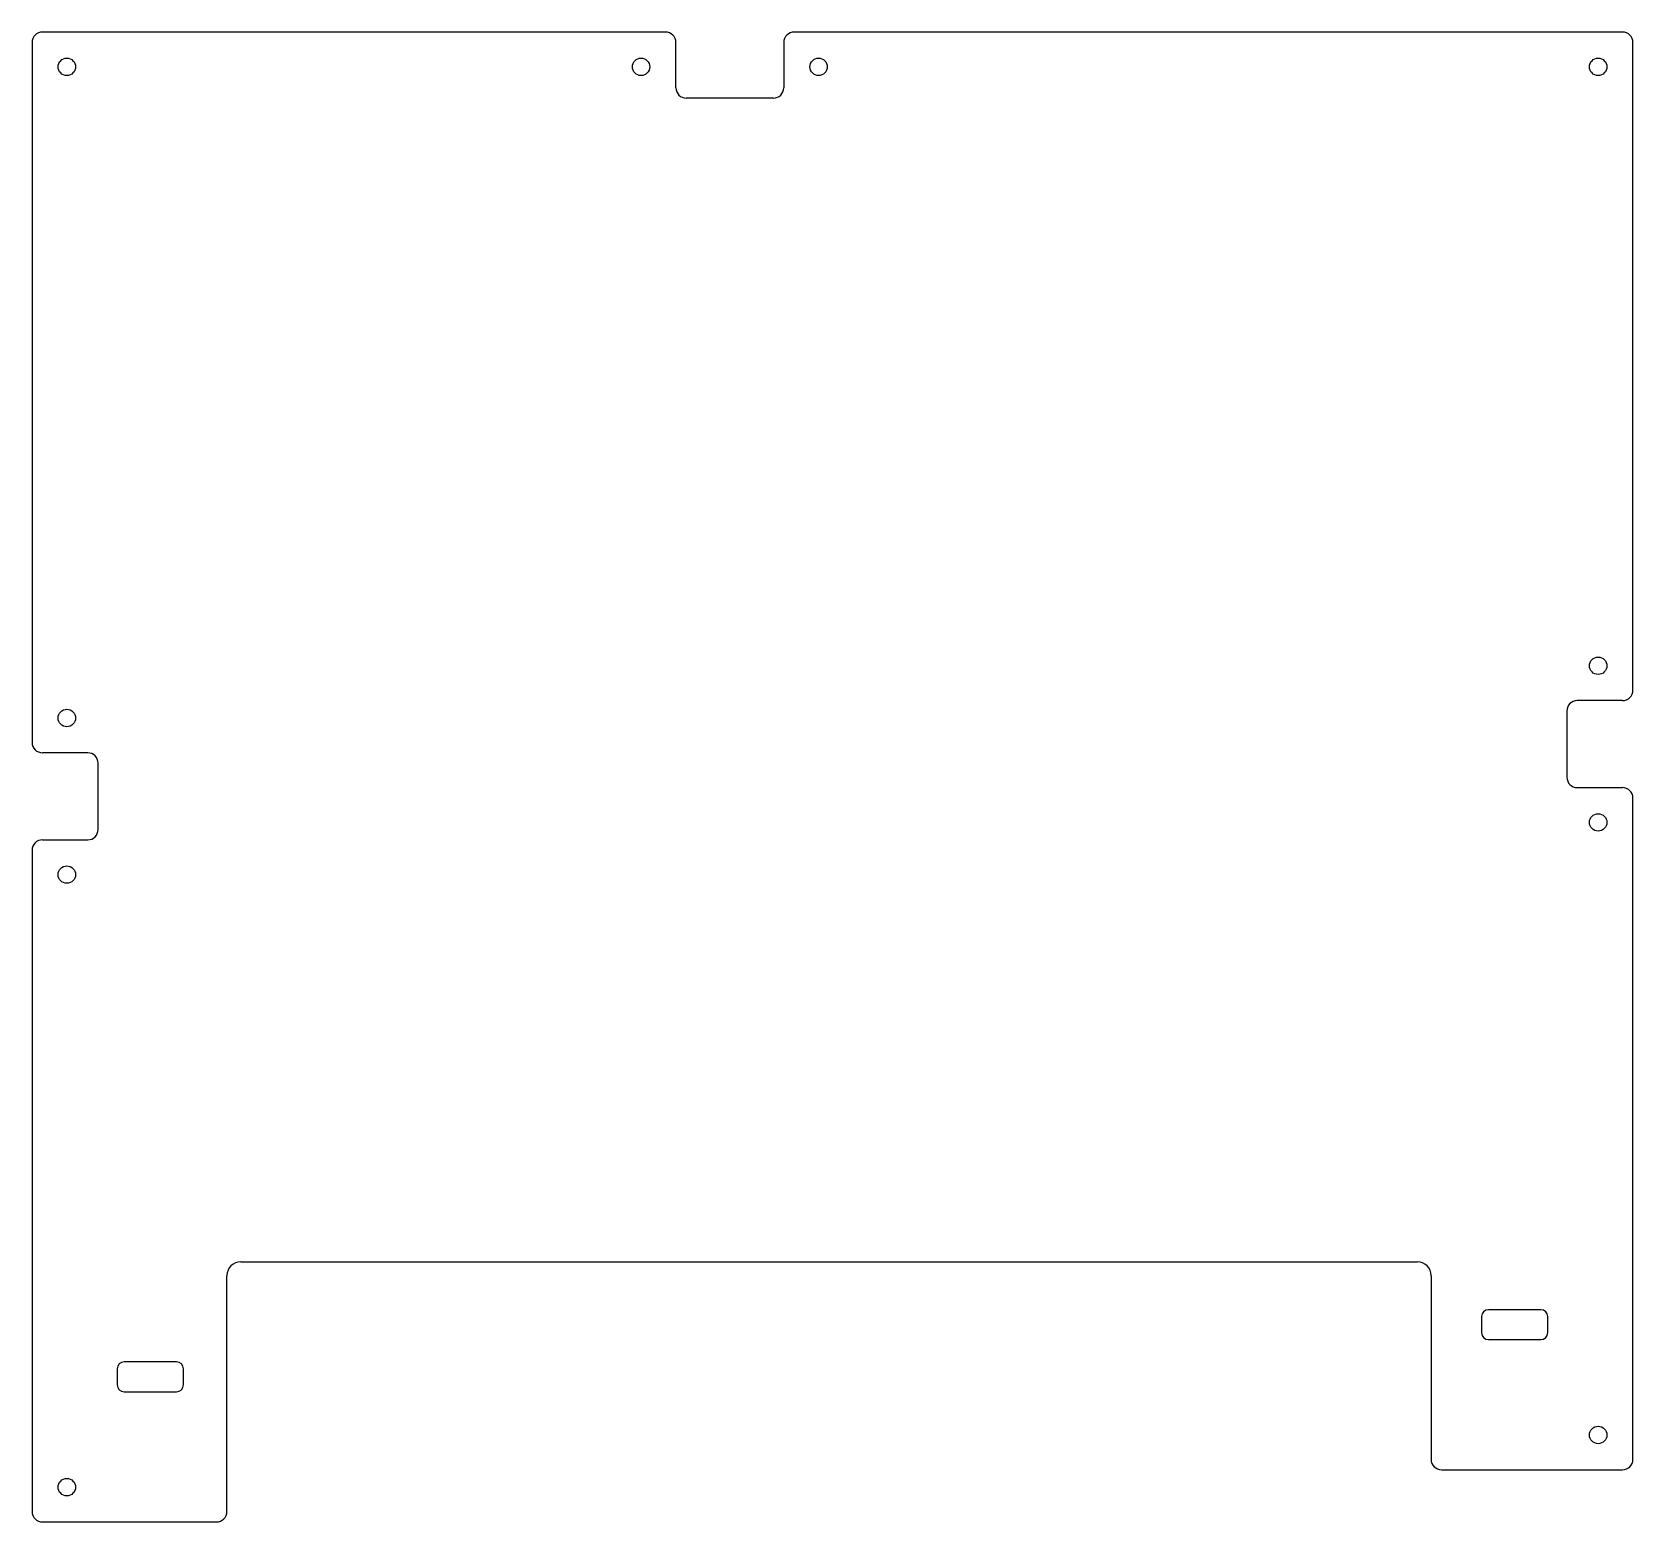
# Model space of a CAD drawing. Header units: millimetres. Extents: x -440 to 20, y -418 to 10.
import ezdxf

# ---------------------------------------------------------------- set-up
doc = ezdxf.new("R2010")
doc.units = ezdxf.units.MM

msp = doc.modelspace()

# ---------------------------------------------------------------- linework, layer by layer
at = {"color": 7, "linetype": 'Continuous', "lineweight": 25}
for p, q in [((-258, 10), (-437, 10)), ((17, 10), (-221, 10)), ((-440, 7), (-440, -194.1)), ((-255, -6), (-255, 7)), ((-224, 7), (-224, -6)), ((20, -179.1), (20, 7)), ((-227, -9), (-252, -9)), ((17, -182.1), (4, -182.1)), ((1, -185.1), (1, -204.1)), ((-424, -197.1), (-437, -197.1)), ((-421, -219.1), (-421, -200.1)), ((4, -207.1), (17, -207.1)), ((20, -400.1), (20, -210.1)), ((-440, -225.1), (-440, -415.1)), ((-437, -222.1), (-424, -222.1)), ((-380, -343.33), (-42, -343.33)), ((-384, -415.1), (-384, -347.33)), ((-38, -347.33), (-38, -400.1)), ((-6.5, -357.1), (-21.5, -357.1)), ((-23.5, -359.1), (-23.5, -363.7)), ((-4.5, -363.7), (-4.5, -359.1)), ((-21.5, -365.7), (-6.5, -365.7)), ((-398.5, -372.1), (-413.5, -372.1)), ((-415.5, -374.1), (-415.5, -378.7)), ((-396.5, -378.7), (-396.5, -374.1)), ((-413.5, -380.7), (-398.5, -380.7)), ((-35, -403.1), (17, -403.1)), ((-437, -418.1), (-387, -418.1))]:
    msp.add_line(p, q, dxfattribs=at)
for centre in [(-430, 0), (-265, 0), (-214, 0), (10, 0), (10, -172.1), (-430, -187.1), (10, -217.1), (-430, -232.1), (10, -393.1), (-430, -408.1)]:
    msp.add_circle(centre, 2.5, dxfattribs=at)
for centre, radius, start, end in [((-437, 7), 3, 90, 180), ((-258, 7), 3, 0, 90), ((-221, 7), 3, 90, 180), ((17, 7), 3, 0, 90), ((-252, -6), 3, 180, 270), ((-227, -6), 3, 270, 0), ((17, -179.1), 3, 270, 0), ((4, -185.1), 3, 90, 180), ((-437, -194.1), 3, 180, 270), ((-424, -200.1), 3, 0, 90), ((4, -204.1), 3, 180, 270), ((17, -210.1), 3, 0, 90), ((-424, -219.1), 3, 270, 0), ((-437, -225.1), 3, 90, 180), ((-380, -347.33), 4, 90, 180), ((-42, -347.33), 4, 0, 90), ((-21.5, -359.1), 2, 90, 180), ((-6.5, -359.1), 2, 0, 90), ((-21.5, -363.7), 2, 180, 270), ((-6.5, -363.7), 2, 270, 0), ((-413.5, -374.1), 2, 90, 180), ((-398.5, -374.1), 2, 0, 90), ((-413.5, -378.7), 2, 180, 270), ((-398.5, -378.7), 2, 270, 0), ((-35, -400.1), 3, 180, 270), ((17, -400.1), 3, 270, 0), ((-437, -415.1), 3, 180, 270), ((-387, -415.1), 3, 270, 0)]:
    msp.add_arc(centre, radius, start, end, dxfattribs=at)

doc.saveas('drawing.dxf')
